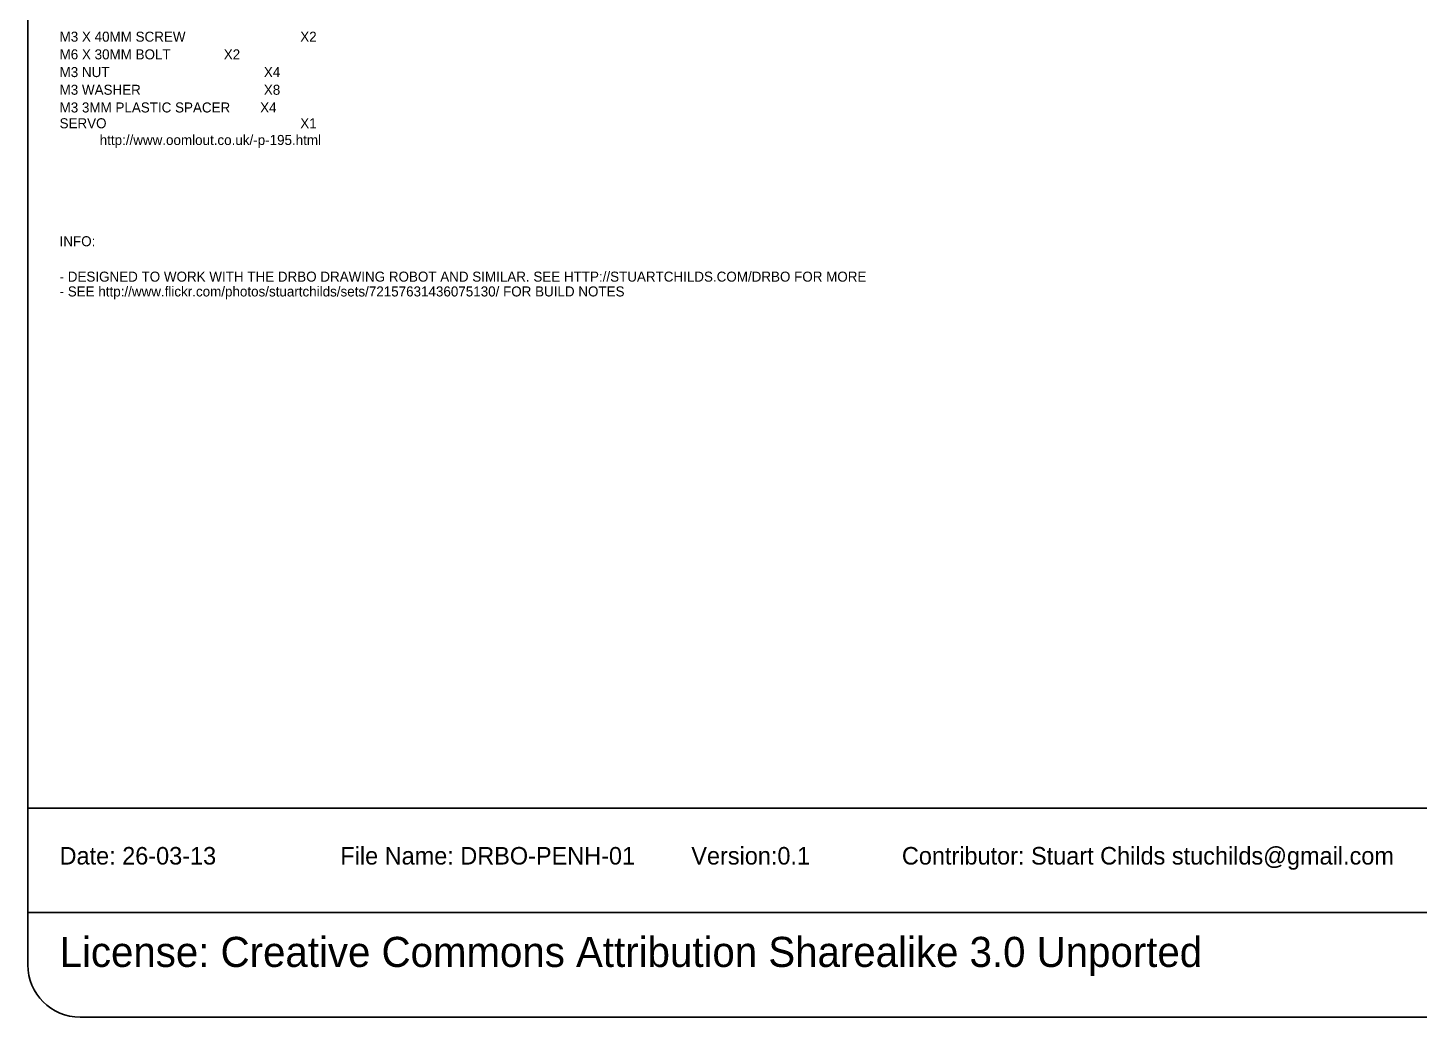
# Model space of a CAD drawing. Header units: inches. Extents: x 15 to 785, y -585 to -15.
# Drawn here: x 15 to 414.4, y -585 to -301 of the extents above; entities that cross this region are included whole.
import ezdxf

# ---------------------------------------------------------------- set-up
doc = ezdxf.new("R2010")
doc.units = ezdxf.units.IN
doc.header["$MEASUREMENT"] = 0
doc.layers.add('Layer 1', color=7, linetype='Continuous')

# ---------------------------------------------------------------- blocks, each defined once
blk = doc.blocks.new('block 2')
at = {"layer": 'Layer 1', "color": 179, "lineweight": 35, "true_color": 0x231f20}
blk.add_lwpolyline([(785, -555), (15, -555), (15, -525), (785, -525), (785, -555)], dxfattribs=at)
blk.add_open_spline([(785, -570), (785, -578.28), (778.28, -585), (770, -585), (770, -585), (30, -585), (30, -585), (21.72, -585), (15, -578.28), (15, -570), (15, -570), (15, -30), (15, -30), (15, -21.72), (21.72, -15), (30, -15), (30, -15), (770, -15), (770, -15), (778.28, -15), (785, -21.72), (785, -30), (785, -30), (785, -570), (785, -570)], degree=3, knots=[0, 0, 0, 0, 1, 1, 1, 2, 2, 2, 3, 3, 3, 4, 4, 4, 5, 5, 5, 6, 6, 6, 7, 7, 7, 8, 8, 8, 8], dxfattribs=at)

msp = doc.modelspace()

# ---------------------------------------------------------------- block references
at = {"layer": 'Layer 1'}
msp.add_blockref('block 2', (0, 0), dxfattribs=at)

# ---------------------------------------------------------------- texts
at = {"layer": 'Layer 1', "color": 179, "true_color": 0x231f20, "attachment_point": 7}
for s, insert, char_height in [('\\fEng_HelvLine Normal|b0|i0|c0|p34;\\W1;M3 X 40MM SCREW^I^I^IX2', (24.12, -305.03), 2.8787), ('\\fEng_HelvLine Normal|b0|i0|c0|p34;\\W1;M6 X 30MM BOLT^I^I^IX2', (24.12, -310.11), 2.8787), ('\\fEng_HelvLine Normal|b0|i0|c0|p34;\\W1;M3 NUT^I^I^I^I^IX4', (24.12, -315.19), 2.8787), ('\\fEng_HelvLine Normal|b0|i0|c0|p34;\\W1;M3 WASHER^I^I^I^IX8', (24.12, -320.27), 2.8787), ('\\fEng_HelvLine Normal|b0|i0|c0|p34;\\W1;M3 3MM PLASTIC SPACER^IX4', (24.12, -325.35), 2.8787), ('\\fEng_HelvLine Normal|b0|i0|c0|p34;\\W1;SERVO^I^I^I^I^IX1^Ihttp://www.oomlout.co.uk/-p-195.html', (24.12, -335.51), 2.8787), ('\\fEng_HelvLine Normal|b0|i0|c0|p34;\\W1;INFO:', (24.12, -363.75), 2.8787), ('\\fEng_HelvLine Normal|b0|i0|c0|p34;\\W1;- DESIGNED TO WORK WITH THE DRBO DRAWING ROBOT AND SIMILAR. SEE HTTP://STUARTCHILDS.COM/DRBO FOR MORE', (24.12, -373.91), 2.87867), ('\\fEng_HelvLine Normal|b0|i0|c0|p34;\\W1;- SEE http://www.flickr.com/photos/stuartchilds/sets/72157631436075130/ FOR BUILD NOTES', (24.12, -378.99), 2.87867), ('\\fEng_HelvLine Normal|b0|i0|c0|p34;\\W1;Date: 26-03-13^I^IFile Name: DRBO-PENH-01^IVersion:0.1^I^IContributor: Stuart Childs stuchilds\\fMyriad Pro|b0|i0|c0|p34;@\\fEng_HelvLine Normal|b0|i0|c0|p34;gmail.com^I^I', (24.12, -542.71), 5.03767), ('\\fEng_HelvLine Normal|b0|i0|c0|p34;\\W1;License: Creative Commons Attribution Sharealike 3.0 Unported^I^I', (24.12, -573.19), 8.636)]:
    msp.add_mtext(s, dxfattribs=dict(at, insert=insert, char_height=char_height))

doc.saveas('drawing.dxf')
